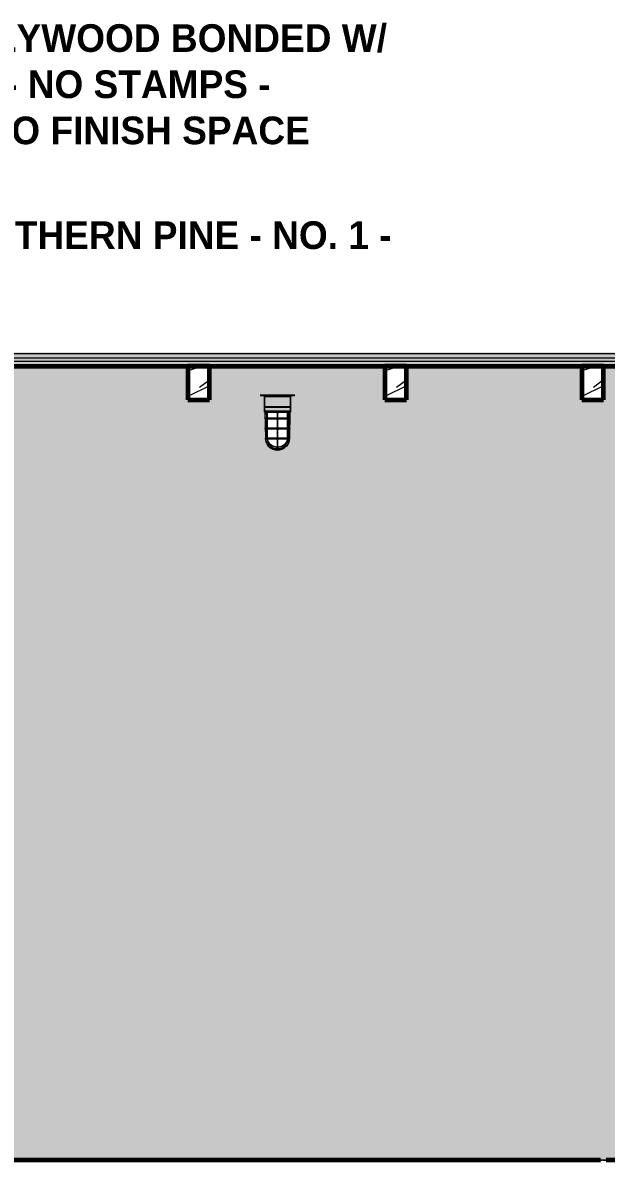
# Model space of a CAD drawing. Header units: inches. Extents: x 2872 to 9394, y -6 to 375.
# Drawn here: x 7214.8 to 7309.6, y 136 to 320.8 of the extents above; entities that cross this region are included whole.
import ezdxf

# ---------------------------------------------------------------- set-up
doc = ezdxf.new("R2010")
doc.units = ezdxf.units.IN
doc.header["$MEASUREMENT"] = 0
doc.linetypes.add('Grid Line 1_2_', pattern=[0.875, 0.5, -0.125, 0.125, -0.125])
for name, color, linetype, lineweight in [('0-3', 10, 'Continuous', 9), ('0-4', 90, 'Continuous', 5), ('A-FLOR-1', 8, 'Continuous', 5), ('A-FLOR-2', 7, 'Continuous', 60), ('A-FLOR-6', 41, 'Continuous', 5), ('A-FLOR-LEVL-1', 51, 'Grid Line 1_2_', 9), ('A-FLOR-MCUT-1', 250, 'Continuous', 18), ('A-FLOR-PATT-2', 253, 'Continuous', 9), ('A-FLOR-PATT-3', 10, 'Continuous', 9), ('E-LITE-EQPM', 33, 'Continuous', 9), ('G-ANNO-TEXT', 231, 'Continuous', 9), ('I-WALL', 2, 'Continuous', 18), ('I-WALL-1', 2, 'Continuous', 5), ('S-BEAM', 12, 'Continuous', 9), ('S-BEAM-3', 7, 'Continuous', 60)]:
    doc.layers.add(name, color=color, linetype=linetype, lineweight=lineweight)
doc.styles.add('Century Gothic_B', font='GOTHICB.TTF', dxfattribs={"height": 4.5})
pattern_1 = [(0, (0, 0), (0, 2.399), []), (315, (0, 0), (2.3985062, 0), [3.393, -3.393]), (45, (0, 0), (2.3985062, 0), [3.393, -3.393])]
pattern_2 = [(216.87, (3.199, 7.997), (23.9897714, 15.99364286), [3.998, -35.986]), (206.565, (7.997, 5.598), (-7.9970807, -7.996619), [8.941, -8.941]), (198.435, (7.997, 1.599), (-15.9938446, -7.9970983), [5.058, -20.23])]

# ---------------------------------------------------------------- blocks, each defined once
blk = doc.blocks.new('CTR - 1st Phase - Shell_rvt-6-INTERIOR ELEVATION - CORRIDOR EAST _202_E_ - 2ND FLOOR - WEST WALL')
at = {"layer": 'A-FLOR-1'}
blk.add_hatch(color=256, dxfattribs=at).paths.add_polyline_path([(2972.63, 265.75), (3479.22, 265.75), (3479.22, 266), (3481.17, 266), (3481.17, 266.25), (2447.2, 266.25), (2447.2, 265.75), (2964.41, 265.75)], flags=0)
at = {"layer": 'A-FLOR-6'}
blk.add_hatch(color=256, dxfattribs=at).paths.add_polyline_path([(3202.37, 135.97), (3203.32, 135.97), (3203.32, 136), (3202.37, 136), (3202.37, 135.97)], flags=0)
at = {"layer": 'A-FLOR-PATT-2'}
h = blk.add_hatch(dxfattribs=at)
h.set_pattern_fill('FP_2', color=256, style=0, pattern_type=2)
h.set_pattern_definition([(0, (0, 0), (7.68, 1.92), [0.634, -5.126, 0.634, -5.126, -30.72]), (0, (0, 0), (7.68, 1.92), [-11.52, 0.634, -10.886, 0.634, -5.126, -13.44]), (0, (0, 0), (7.68, 1.92), [-28.8, 0.634, -3.206, 0.634, -8.966]), (120, (2.88, 0.96), (-5.5027688, 5.6910751), [0.634, -5.126, 0.634, -5.126, -30.72]), (120, (2.88, 0.96), (-5.5027688, 5.6910751), [-11.52, 0.634, -10.886, 0.634, -5.126, -13.44]), (120, (2.88, 0.96), (-5.5027688, 5.6910751), [-28.8, 0.634, -3.206, 0.634, -8.966]), (240, (3.84, 4.8), (-2.1772312, -7.6110751), [0.634, -5.126, 0.634, -5.126, -30.72]), (240, (3.84, 4.8), (-2.1772312, -7.6110751), [-11.52, 0.634, -10.886, 0.634, -5.126, -13.44]), (240, (3.84, 4.8), (-2.1772312, -7.6110751), [-28.8, 0.634, -3.206, 0.634, -8.966])])
h.paths.add_polyline_path([(2980.85, 266.25), (3481.17, 266.25), (3481.17, 267), (2447.2, 267), (2447.2, 266.25), (2972.63, 266.25)], flags=0)
at = {"layer": 'A-FLOR-PATT-3'}
h = blk.add_hatch(dxfattribs=at)
h.set_pattern_fill('FP_3', color=256, style=0, pattern_type=2)
h.set_pattern_definition(pattern_1)
h.paths.add_polyline_path([(3479.22, 267), (3481.17, 267), (3481.17, 267.23), (2447.2, 267.23), (2447.2, 267), (3466.06, 267)], flags=0)
h = blk.add_hatch(dxfattribs=at)
h.set_pattern_fill('FP_3', color=256, style=0, pattern_type=2)
h.set_pattern_definition(pattern_1)
h.paths.add_polyline_path([(3309.81, 265), (3479.22, 265), (3479.22, 265.75), (2447.2, 265.75), (2447.2, 265), (3304.47, 265)], flags=0)
at = {"layer": 'A-FLOR-2'}
for p, q in [((2447.2, 265), (3481.17, 265)), ((3202.37, 136), (2447.2, 136)), ((3202.37, 135.97), (3202.37, 136)), ((3498.96, 136), (3203.32, 136)), ((3203.32, 136), (3203.32, 135.97))]:
    blk.add_line(p, q, dxfattribs=at)
at = {"layer": 'A-FLOR-MCUT-1'}
for p, q in [((3481.17, 267), (2447.2, 267)), ((3481.17, 266.25), (2447.2, 266.25)), ((3481.17, 265.75), (2447.2, 265.75))]:
    blk.add_line(p, q, dxfattribs=at)
blk = doc.blocks.new('LVL-Laminated Veneer Lumber - 4X6 S_ PINE - NO_ 1-V41-INTERIOR ELEVATION - CORRIDOR EAST _202_E_ - 2ND FLOOR - WEST WALL')
at = {"layer": 'S-BEAM'}
h = blk.add_hatch(dxfattribs=at)
h.set_pattern_fill('FP_36', color=256, style=0, pattern_type=2)
h.set_pattern_definition(pattern_2)
h.paths.add_polyline_path([(3202.87, 259.5), (3202.87, 265), (3199.37, 265), (3199.37, 259.5), (3199.89, 259.5)], flags=0)
at = {"layer": 'S-BEAM-3'}
for p, q in [((3202.87, 265), (3199.37, 265)), ((3199.37, 265), (3199.37, 259.5)), ((3202.87, 259.5), (3202.87, 265)), ((3199.37, 259.5), (3202.87, 259.5))]:
    blk.add_line(p, q, dxfattribs=at)
blk = doc.blocks.new('LVL-Laminated Veneer Lumber - 4X6 S_ PINE - NO_ 1-V42-INTERIOR ELEVATION - CORRIDOR EAST _202_E_ - 2ND FLOOR - WEST WALL')
at = {"layer": 'S-BEAM'}
h = blk.add_hatch(dxfattribs=at)
h.set_pattern_fill('FP_36', color=256, style=0, pattern_type=2)
h.set_pattern_definition(pattern_2)
h.paths.add_polyline_path([(3167.37, 259.5), (3170.87, 259.5), (3170.87, 265), (3167.37, 265)], flags=0)
at = {"layer": 'S-BEAM-3'}
for p, q in [((3170.87, 265), (3167.37, 265)), ((3167.37, 265), (3167.37, 259.5)), ((3170.87, 259.5), (3170.87, 265)), ((3167.37, 259.5), (3170.87, 259.5))]:
    blk.add_line(p, q, dxfattribs=at)
blk = doc.blocks.new('LVL-Laminated Veneer Lumber - 4X6 S_ PINE - NO_ 1-V43-INTERIOR ELEVATION - CORRIDOR EAST _202_E_ - 2ND FLOOR - WEST WALL')
at = {"layer": 'S-BEAM'}
h = blk.add_hatch(dxfattribs=at)
h.set_pattern_fill('FP_36', color=256, style=0, pattern_type=2)
h.set_pattern_definition(pattern_2)
h.paths.add_polyline_path([(3135.37, 259.5), (3138.87, 259.5), (3138.87, 265), (3135.37, 265)], flags=0)
at = {"layer": 'S-BEAM-3'}
for p, q in [((3138.87, 265), (3135.37, 265)), ((3135.37, 265), (3135.37, 259.5)), ((3138.87, 259.5), (3138.87, 265)), ((3135.37, 259.5), (3138.87, 259.5))]:
    blk.add_line(p, q, dxfattribs=at)
blk = doc.blocks.new('CTR - 1st Phase - Structure_rvt-6-INTERIOR ELEVATION - CORRIDOR EAST _202_E_ - 2ND FLOOR - WEST WALL')
at = {"layer": '0-3'}
for name in ['LVL-Laminated Veneer Lumber - 4X6 S_ PINE - NO_ 1-V43-INTERIOR ELEVATION - CORRIDOR EAST _202_E_ - 2ND FLOOR - WEST WALL', 'LVL-Laminated Veneer Lumber - 4X6 S_ PINE - NO_ 1-V42-INTERIOR ELEVATION - CORRIDOR EAST _202_E_ - 2ND FLOOR - WEST WALL', 'LVL-Laminated Veneer Lumber - 4X6 S_ PINE - NO_ 1-V41-INTERIOR ELEVATION - CORRIDOR EAST _202_E_ - 2ND FLOOR - WEST WALL']:
    blk.add_blockref(name, (0, 0), dxfattribs=at)
blk = doc.blocks.new('Lighting-Flood-Cooper-All-Pro-VT1730-LED - Lighting-Flood-Cooper-All-Pro-VT1730-LED-2279368-INTERIOR ELEVATION - CORRIDOR EAST _202_E_ - 2ND FLOOR - WEST WALL')
at = {"layer": 'E-LITE-EQPM'}
for points in [[(2859.22, 260.16), (2859.37, 260.16), (2859.37, 260.34), (2859.18, 260.34), (2859.19, 260.16)], [(2859.37, 260.16), (2859.58, 260.16), (2859.58, 260.34), (2859.37, 260.34)], [(2859.72, 260.16), (2859.94, 260.16), (2859.92, 260.34), (2859.58, 260.34), (2859.58, 260.16)], [(2863.33, 258.41), (2864.02, 258.41), (2864.02, 260.03), (2859.82, 260.03), (2859.82, 258.41), (2863.23, 258.41)], [(2863.52, 260.03), (2863.96, 260.03), (2863.96, 260.16), (2859.89, 260.16), (2859.89, 260.03), (2863.48, 260.03)], [(2863.82, 260.16), (2863.91, 260.16), (2863.9, 260.34), (2859.94, 260.34), (2859.95, 260.16), (2863.81, 260.16)], [(2863.91, 260.16), (2864.27, 260.16), (2864.27, 260.34), (2863.91, 260.34), (2863.91, 260.19)], [(2864.27, 260.16), (2864.48, 260.16), (2864.48, 260.34), (2864.27, 260.34)], [(2864.67, 260.16), (2864.66, 260.34), (2864.48, 260.34), (2864.48, 260.16), (2864.66, 260.16)], [(2863.73, 257.72), (2864.02, 257.72), (2864.02, 258.34), (2859.82, 258.34), (2859.82, 257.72), (2863.73, 257.72)], [(2862.24, 258.34), (2863.99, 258.34), (2863.99, 258.41), (2859.85, 258.41), (2859.85, 258.34), (2862.01, 258.34)], [(2859.96, 253.27), (2860.01, 253.28), (2859.91, 257.72), (2859.89, 257.72), (2859.94, 254.66), (2859.95, 254.18), (2859.96, 253.27)], [(2863.88, 253.27), (2863.94, 256.33), (2863.95, 256.97), (2863.95, 257.72), (2863.92, 257.72), (2863.85, 253.27), (2863.88, 253.27)], [(2863.57, 254.81), (2863.88, 254.83), (2863.86, 254.91), (2861.97, 254.89), (2861.92, 254.86), (2861.88, 254.89), (2861.87, 254.91), (2859.97, 254.89), (2859.96, 254.83), (2860.12, 254.81), (2860.22, 254.81), (2861.88, 254.82), (2861.9, 254.85), (2861.94, 254.86), (2861.97, 254.84), (2861.97, 254.81), (2863.54, 254.81)], [(2861.87, 251.35), (2862.21, 251.37), (2862.5, 251.44), (2862.78, 251.55), (2863.19, 251.81), (2863.42, 252.04), (2863.64, 252.36), (2863.75, 252.62), (2863.83, 252.87), (2863.86, 253.04), (2863.86, 253.27), (2863.85, 253.26), (2863.83, 253.21), (2863.82, 253.19), (2863.61, 252.42), (2863.11, 251.8), (2862.35, 251.44), (2861.95, 251.42), (2861.91, 251.36), (2861.89, 251.38), (2861.89, 251.43), (2861.88, 251.44), (2861.46, 251.46), (2860.74, 251.8), (2860.21, 252.45), (2860.01, 253.21), (2859.99, 253.21), (2859.98, 253.27), (2859.97, 253.27), (2860.02, 252.87), (2860.04, 252.75), (2860.27, 252.26), (2860.59, 251.87), (2860.86, 251.67), (2861.1, 251.53), (2861.61, 251.37), (2861.82, 251.36)], [(2862.35, 253.19), (2863.85, 253.21), (2863.83, 253.28), (2861.96, 253.27), (2861.94, 253.24), (2861.9, 253.25), (2861.89, 253.28), (2861.88, 253.28), (2860, 253.26), (2860, 253.21), (2860.47, 253.19), (2861.88, 253.19), (2861.9, 253.23), (2861.96, 253.22), (2861.97, 253.19), (2862.35, 253.19)]]:
    blk.add_hatch(color=256, dxfattribs=at).paths.add_polyline_path(points, flags=0)
h = blk.add_hatch(color=256, dxfattribs=at)
h.paths.add_polyline_path([(2861.97, 251.44), (2862.35, 251.44), (2863.11, 251.8), (2863.64, 252.45), (2863.82, 253.2), (2863.63, 253.19), (2863.42, 252.42), (2862.78, 251.8), (2861.97, 251.58), (2861.97, 251.53)], flags=0)
h.paths.add_polyline_path([(2861.67, 251.44), (2861.88, 251.44), (2861.88, 251.58), (2861.07, 251.8), (2860.42, 252.46), (2860.19, 253.19), (2860.03, 253.2), (2860.21, 252.45), (2860.74, 251.8), (2861.5, 251.44), (2861.61, 251.44)], flags=0)
h.paths.add_polyline_path([(2860.01, 253.28), (2860.09, 253.28), (2860.19, 253.28), (2860.16, 254.82), (2860.05, 254.82), (2859.98, 254.81), (2860.01, 253.28)], flags=0)
h.paths.add_polyline_path([(2863.84, 253.28), (2863.87, 254.83), (2863.68, 254.81), (2863.68, 253.28), (2863.84, 253.28)], flags=0)
h.paths.add_polyline_path([(2859.98, 254.91), (2860.06, 254.91), (2860.16, 254.92), (2860.13, 256.45), (2860.03, 256.44), (2859.95, 256.44), (2859.98, 254.91)], flags=0)
h.paths.add_polyline_path([(2863.87, 254.91), (2863.89, 256.46), (2863.71, 256.44), (2863.69, 254.91), (2863.86, 254.91)], flags=0)
h.paths.add_polyline_path([(2859.95, 256.53), (2860.03, 256.53), (2860.13, 256.53), (2860.11, 257.72), (2859.93, 257.72), (2859.95, 256.53)], flags=0)
h.paths.add_polyline_path([(2863.9, 256.53), (2863.92, 257.72), (2863.73, 257.72), (2863.73, 256.53), (2863.88, 256.53)], flags=0)
h = blk.add_hatch(color=256, dxfattribs=at)
h.paths.add_polyline_path([(2863.66, 257.49), (2863.69, 257.49), (2863.69, 257.72), (2861.96, 257.72), (2861.98, 257.49), (2863.57, 257.49)], flags=0)
h.paths.add_polyline_path([(2860.3, 257.49), (2861.88, 257.49), (2861.88, 257.72), (2860.16, 257.72), (2860.16, 257.49), (2860.27, 257.49)], flags=0)
h = blk.add_hatch(color=256, dxfattribs=at)
h.paths.add_polyline_path([(2861.92, 253.27), (2861.96, 253.28), (2861.97, 254.04), (2861.96, 254.85), (2861.92, 254.86), (2861.88, 254.84), (2861.9, 253.27), (2861.91, 253.27)], flags=0)
h.paths.add_polyline_path([(2861.93, 254.86), (2861.97, 254.9), (2861.95, 256.48), (2861.95, 256.5), (2861.97, 256.53), (2861.95, 257.72), (2861.89, 257.7), (2861.88, 256.97), (2861.9, 256.49), (2861.89, 256.48), (2861.88, 256.44), (2861.9, 254.87), (2861.92, 254.86)], flags=0)
h = blk.add_hatch(color=256, dxfattribs=at)
h.paths.add_polyline_path([(2863.43, 256.44), (2863.91, 256.46), (2863.88, 256.53), (2861.97, 256.51), (2861.95, 256.47), (2861.97, 256.44), (2863.43, 256.44)], flags=0)
h.paths.add_polyline_path([(2860.1, 256.44), (2860.19, 256.44), (2861.88, 256.44), (2861.9, 256.48), (2861.89, 256.5), (2861.83, 256.53), (2859.95, 256.53), (2859.94, 256.46), (2860.08, 256.44)], flags=0)
h = blk.add_hatch(color=256, dxfattribs=at)
h.paths.add_polyline_path([(2861.93, 251.36), (2861.97, 251.56), (2861.95, 253.07), (2861.95, 253.23), (2861.89, 253.22), (2861.88, 253.19), (2861.88, 251.44), (2861.91, 251.42), (2861.91, 251.36), (2861.92, 251.36)], flags=0)
h.paths.add_polyline_path([(2861.92, 253.24), (2861.95, 253.24), (2861.95, 253.27), (2861.89, 253.25), (2861.92, 253.24)], flags=0)
for p, q in [((2859.17, 260.34), (2859.17, 260.16)), ((2859.18, 260.34), (2859.37, 260.34)), ((2859.37, 260.16), (2859.18, 260.16)), ((2859.37, 260.34), (2859.58, 260.34)), ((2859.37, 260.34), (2859.37, 260.16)), ((2859.58, 260.16), (2859.37, 260.16)), ((2859.58, 260.34), (2859.94, 260.34)), ((2859.94, 260.16), (2859.58, 260.16)), ((2859.82, 257.49), (2859.82, 260.34)), ((2859.82, 260.34), (2864.02, 260.34)), ((2859.82, 260.03), (2859.82, 258.41)), ((2859.82, 260.03), (2864.02, 260.03)), ((2859.89, 260.16), (2859.89, 260.03)), ((2859.94, 260.34), (2863.91, 260.34)), ((2859.94, 260.16), (2859.94, 260.34)), ((2863.91, 260.16), (2859.94, 260.16)), ((2863.91, 260.34), (2864.27, 260.34)), ((2863.91, 260.34), (2863.91, 260.16)), ((2864.27, 260.16), (2863.91, 260.16)), ((2863.96, 260.03), (2863.96, 260.16)), ((2864.02, 260.34), (2864.02, 257.49)), ((2864.02, 258.41), (2864.02, 260.03)), ((2864.27, 260.34), (2864.48, 260.34)), ((2864.48, 260.16), (2864.27, 260.16)), ((2864.48, 260.34), (2864.67, 260.34)), ((2864.48, 260.34), (2864.48, 260.16)), ((2864.67, 260.16), (2864.48, 260.16)), ((2864.67, 260.16), (2864.67, 260.34)), ((2859.82, 258.41), (2864.02, 258.41)), ((2859.82, 258.34), (2859.82, 257.72)), ((2859.82, 258.34), (2864.02, 258.34)), ((2859.82, 257.72), (2864.02, 257.72)), ((2864.02, 257.49), (2859.82, 257.49)), ((2859.85, 258.41), (2859.85, 258.34)), ((2859.88, 257.72), (2859.96, 253.27)), ((2859.89, 257.49), (2859.96, 253.27)), ((2860.11, 257.72), (2860.13, 256.53)), ((2860.16, 257.72), (2860.16, 257.49)), ((2860.16, 257.49), (2861.88, 257.49)), ((2860.27, 257.49), (2860.27, 253.46)), ((2861.88, 257.72), (2861.88, 253.27)), ((2861.97, 253.27), (2861.97, 257.72)), ((2861.97, 257.49), (2863.69, 257.49)), ((2863.57, 253.46), (2863.57, 257.49)), ((2863.69, 257.49), (2863.69, 257.72)), ((2863.73, 257.72), (2863.71, 256.53)), ((2863.89, 253.27), (2863.96, 257.72)), ((2863.96, 257.49), (2863.89, 253.27)), ((2863.99, 258.34), (2863.99, 258.41)), ((2864.02, 257.72), (2864.02, 258.34)), ((2860.08, 256.44), (2860.1, 256.44)), ((2860.13, 256.45), (2860.16, 254.92)), ((2863.71, 256.44), (2863.69, 254.92)), ((2860.1, 254.81), (2860.12, 254.81)), ((2860.13, 253.19), (2860.15, 253.19)), ((2860.16, 254.82), (2860.19, 253.28)), ((2861.88, 253.19), (2861.88, 252.9)), ((2863.68, 254.82), (2863.66, 253.28)), ((2861.88, 251.58), (2861.88, 251.8)), ((2861.88, 251.44), (2861.88, 251.57)), ((2861.97, 251.8), (2861.97, 251.58)), ((2861.97, 251.57), (2861.97, 251.44))]:
    blk.add_line(p, q, dxfattribs=at)
at = {"layer": 'E-LITE-EQPM', "flags": 128}
for points in [[(2859.95, 256.44), (2859.95, 256.44), (2859.95, 256.44), (2859.95, 256.44), (2859.94, 256.44), (2859.94, 256.44), (2859.94, 256.44), (2859.94, 256.44), (2859.94, 256.44), (2859.94, 256.44), (2859.93, 256.44), (2859.93, 256.44), (2859.93, 256.44), (2859.93, 256.45), (2859.93, 256.45), (2859.93, 256.45), (2859.92, 256.45), (2859.92, 256.45), (2859.92, 256.45), (2859.92, 256.45), (2859.92, 256.45), (2859.92, 256.46), (2859.92, 256.46), (2859.91, 256.46), (2859.91, 256.46), (2859.91, 256.46), (2859.91, 256.46), (2859.91, 256.46), (2859.91, 256.47), (2859.91, 256.47), (2859.91, 256.47), (2859.91, 256.47), (2859.91, 256.47), (2859.91, 256.47), (2859.91, 256.48), (2859.91, 256.48), (2859.91, 256.48), (2859.9, 256.48), (2859.9, 256.48), (2859.9, 256.49), (2859.9, 256.49), (2859.9, 256.49), (2859.9, 256.49), (2859.91, 256.49), (2859.91, 256.5), (2859.91, 256.5), (2859.91, 256.5), (2859.91, 256.5), (2859.91, 256.5), (2859.91, 256.5), (2859.91, 256.51), (2859.91, 256.51), (2859.91, 256.51), (2859.91, 256.51), (2859.91, 256.51), (2859.91, 256.51), (2859.92, 256.52), (2859.92, 256.52), (2859.92, 256.52), (2859.92, 256.52), (2859.92, 256.52), (2859.92, 256.52), (2859.92, 256.52), (2859.92, 256.52), (2859.93, 256.53), (2859.93, 256.53), (2859.93, 256.53), (2859.93, 256.53), (2859.93, 256.53), (2859.93, 256.53), (2859.94, 256.53), (2859.94, 256.53), (2859.94, 256.53), (2859.94, 256.53), (2859.94, 256.53), (2859.95, 256.53), (2859.95, 256.53), (2859.95, 256.53), (2859.95, 256.53), (2859.95, 256.53)], [(2859.95, 256.53), (2859.95, 256.53), (2859.96, 256.53), (2859.97, 256.53), (2859.98, 256.53), (2859.99, 256.53), (2860.01, 256.53)], [(2863.9, 256.53), (2863.89, 256.53), (2863.89, 256.53), (2863.88, 256.53), (2863.87, 256.53), (2863.86, 256.53), (2863.84, 256.53), (2863.82, 256.53), (2863.8, 256.53), (2863.77, 256.53), (2863.74, 256.53), (2863.71, 256.53), (2863.67, 256.53), (2863.64, 256.53), (2863.59, 256.53), (2863.55, 256.53), (2863.51, 256.53), (2863.46, 256.53), (2863.41, 256.53), (2863.35, 256.53), (2863.3, 256.53), (2863.24, 256.53), (2863.18, 256.53), (2863.12, 256.53), (2863.05, 256.53), (2862.99, 256.53), (2862.92, 256.53), (2862.85, 256.53), (2862.78, 256.53), (2862.71, 256.53), (2862.64, 256.53), (2862.56, 256.53), (2862.49, 256.53), (2862.41, 256.53), (2862.34, 256.53), (2862.26, 256.53), (2862.18, 256.53), (2862.1, 256.53), (2862.02, 256.53), (2861.95, 256.53), (2861.87, 256.53), (2861.79, 256.53), (2861.71, 256.53), (2861.63, 256.53), (2861.55, 256.53), (2861.48, 256.53), (2861.4, 256.53), (2861.32, 256.53), (2861.25, 256.53), (2861.18, 256.53), (2861.1, 256.53), (2861.03, 256.53), (2860.96, 256.53), (2860.89, 256.53), (2860.83, 256.53), (2860.76, 256.53), (2860.7, 256.53), (2860.64, 256.53), (2860.58, 256.53), (2860.52, 256.53), (2860.47, 256.53), (2860.42, 256.53), (2860.37, 256.53), (2860.32, 256.53), (2860.28, 256.53), (2860.23, 256.53), (2860.19, 256.53), (2860.16, 256.53), (2860.12, 256.53), (2860.09, 256.53), (2860.07, 256.53), (2860.04, 256.53), (2860.02, 256.53), (2860, 256.53), (2859.98, 256.53), (2859.97, 256.53), (2859.96, 256.53), (2859.96, 256.53), (2859.95, 256.53), (2859.95, 256.53)], [(2860.02, 256.44), (2860, 256.44), (2859.98, 256.44), (2859.97, 256.44), (2859.96, 256.44), (2859.96, 256.44), (2859.95, 256.44), (2859.95, 256.44)], [(2859.95, 256.44), (2859.95, 256.44), (2859.96, 256.44), (2859.97, 256.44), (2859.98, 256.44), (2859.99, 256.44), (2860.01, 256.44), (2860.03, 256.44), (2860.05, 256.44), (2860.08, 256.44), (2860.11, 256.44), (2860.14, 256.44), (2860.17, 256.44), (2860.21, 256.44), (2860.25, 256.44), (2860.3, 256.44), (2860.34, 256.44), (2860.39, 256.44), (2860.44, 256.44), (2860.49, 256.44), (2860.55, 256.44), (2860.61, 256.44), (2860.67, 256.44), (2860.73, 256.44), (2860.79, 256.44), (2860.86, 256.44), (2860.93, 256.44), (2860.99, 256.44), (2861.06, 256.44), (2861.14, 256.44), (2861.21, 256.44), (2861.28, 256.44), (2861.36, 256.44), (2861.43, 256.44), (2861.51, 256.44), (2861.59, 256.44), (2861.67, 256.44), (2861.74, 256.44), (2861.82, 256.44), (2861.9, 256.44), (2861.98, 256.44), (2862.06, 256.44), (2862.14, 256.44), (2862.22, 256.44), (2862.29, 256.44), (2862.37, 256.44), (2862.45, 256.44), (2862.52, 256.44), (2862.6, 256.44), (2862.67, 256.44), (2862.74, 256.44), (2862.82, 256.44), (2862.89, 256.44), (2862.95, 256.44), (2863.02, 256.44), (2863.08, 256.44), (2863.15, 256.44), (2863.21, 256.44), (2863.27, 256.44), (2863.32, 256.44), (2863.38, 256.44), (2863.43, 256.44), (2863.48, 256.44), (2863.53, 256.44), (2863.57, 256.44), (2863.61, 256.44), (2863.65, 256.44), (2863.69, 256.44), (2863.72, 256.44), (2863.75, 256.44), (2863.78, 256.44), (2863.81, 256.44), (2863.83, 256.44), (2863.85, 256.44), (2863.86, 256.44), (2863.88, 256.44), (2863.89, 256.44), (2863.89, 256.44), (2863.9, 256.44), (2863.9, 256.44)], [(2863.9, 256.44), (2863.89, 256.44), (2863.89, 256.44), (2863.88, 256.44), (2863.87, 256.44), (2863.86, 256.44), (2863.84, 256.44), (2863.82, 256.44)], [(2863.83, 256.53), (2863.85, 256.53), (2863.86, 256.53), (2863.88, 256.53), (2863.89, 256.53), (2863.89, 256.53), (2863.9, 256.53), (2863.9, 256.53)], [(2863.9, 256.53), (2863.9, 256.53), (2863.9, 256.53), (2863.9, 256.53), (2863.9, 256.53), (2863.91, 256.53), (2863.91, 256.53), (2863.91, 256.53), (2863.91, 256.53), (2863.91, 256.53), (2863.91, 256.53), (2863.92, 256.53), (2863.92, 256.53), (2863.92, 256.53), (2863.92, 256.53), (2863.92, 256.53), (2863.92, 256.52), (2863.93, 256.52), (2863.93, 256.52), (2863.93, 256.52), (2863.93, 256.52), (2863.93, 256.52), (2863.93, 256.52), (2863.93, 256.51), (2863.93, 256.51), (2863.94, 256.51), (2863.94, 256.51), (2863.94, 256.51), (2863.94, 256.51), (2863.94, 256.51), (2863.94, 256.5), (2863.94, 256.5), (2863.94, 256.5), (2863.94, 256.5), (2863.94, 256.5), (2863.94, 256.49), (2863.94, 256.49), (2863.94, 256.49), (2863.94, 256.49), (2863.94, 256.49), (2863.94, 256.49), (2863.94, 256.48), (2863.94, 256.48), (2863.94, 256.48), (2863.94, 256.48), (2863.94, 256.48), (2863.94, 256.47), (2863.94, 256.47), (2863.94, 256.47), (2863.94, 256.47), (2863.94, 256.47), (2863.94, 256.47), (2863.94, 256.46), (2863.94, 256.46), (2863.93, 256.46), (2863.93, 256.46), (2863.93, 256.46), (2863.93, 256.46), (2863.93, 256.45), (2863.93, 256.45), (2863.93, 256.45), (2863.93, 256.45), (2863.92, 256.45), (2863.92, 256.45), (2863.92, 256.45), (2863.92, 256.45), (2863.92, 256.45), (2863.92, 256.44), (2863.91, 256.44), (2863.91, 256.44), (2863.91, 256.44), (2863.91, 256.44), (2863.91, 256.44), (2863.91, 256.44), (2863.9, 256.44), (2863.9, 256.44), (2863.9, 256.44), (2863.9, 256.44), (2863.9, 256.44), (2863.9, 256.44)], [(2859.98, 254.81), (2859.98, 254.81), (2859.98, 254.81), (2859.97, 254.81), (2859.97, 254.82), (2859.97, 254.82), (2859.97, 254.82), (2859.97, 254.82), (2859.96, 254.82), (2859.96, 254.82), (2859.96, 254.82), (2859.96, 254.82), (2859.96, 254.82), (2859.96, 254.82), (2859.95, 254.82), (2859.95, 254.82), (2859.95, 254.82), (2859.95, 254.83), (2859.95, 254.83), (2859.95, 254.83), (2859.95, 254.83), (2859.94, 254.83), (2859.94, 254.83), (2859.94, 254.83), (2859.94, 254.83), (2859.94, 254.84), (2859.94, 254.84), (2859.94, 254.84), (2859.94, 254.84), (2859.94, 254.84), (2859.94, 254.84), (2859.94, 254.85), (2859.93, 254.85), (2859.93, 254.85), (2859.93, 254.85), (2859.93, 254.85), (2859.93, 254.86), (2859.93, 254.86), (2859.93, 254.86), (2859.93, 254.86), (2859.93, 254.86), (2859.93, 254.86), (2859.93, 254.87), (2859.93, 254.87), (2859.93, 254.87), (2859.93, 254.87), (2859.93, 254.87), (2859.93, 254.88), (2859.94, 254.88), (2859.94, 254.88), (2859.94, 254.88), (2859.94, 254.88), (2859.94, 254.88), (2859.94, 254.89), (2859.94, 254.89), (2859.94, 254.89), (2859.94, 254.89), (2859.94, 254.89), (2859.95, 254.89), (2859.95, 254.89), (2859.95, 254.9), (2859.95, 254.9), (2859.95, 254.9), (2859.95, 254.9), (2859.95, 254.9), (2859.96, 254.9), (2859.96, 254.9), (2859.96, 254.9), (2859.96, 254.9), (2859.96, 254.91), (2859.96, 254.91), (2859.97, 254.91), (2859.97, 254.91), (2859.97, 254.91), (2859.97, 254.91), (2859.97, 254.91), (2859.97, 254.91), (2859.98, 254.91), (2859.98, 254.91), (2859.98, 254.91)], [(2860.01, 253.19), (2860.01, 253.19), (2860.01, 253.19), (2860, 253.19), (2860, 253.19), (2860, 253.19), (2860, 253.19), (2860, 253.19), (2860, 253.19), (2859.99, 253.19), (2859.99, 253.19), (2859.99, 253.19), (2859.99, 253.19), (2859.99, 253.2), (2859.99, 253.2), (2859.98, 253.2), (2859.98, 253.2), (2859.98, 253.2), (2859.98, 253.2), (2859.98, 253.2), (2859.98, 253.2), (2859.98, 253.21), (2859.97, 253.21), (2859.97, 253.21), (2859.97, 253.21), (2859.97, 253.21), (2859.97, 253.21), (2859.97, 253.21), (2859.97, 253.22), (2859.97, 253.22), (2859.97, 253.22), (2859.97, 253.22), (2859.97, 253.22), (2859.96, 253.22), (2859.96, 253.23), (2859.96, 253.23), (2859.96, 253.23), (2859.96, 253.23), (2859.96, 253.23), (2859.96, 253.24), (2859.96, 253.24), (2859.96, 253.24), (2859.96, 253.24), (2859.96, 253.24), (2859.96, 253.25), (2859.96, 253.25), (2859.97, 253.25), (2859.97, 253.25), (2859.97, 253.25), (2859.97, 253.25), (2859.97, 253.26), (2859.97, 253.26), (2859.97, 253.26), (2859.97, 253.26), (2859.97, 253.26), (2859.97, 253.26), (2859.97, 253.27), (2859.97, 253.27), (2859.98, 253.27), (2859.98, 253.27), (2859.98, 253.27), (2859.98, 253.27), (2859.98, 253.27), (2859.98, 253.27), (2859.98, 253.28), (2859.99, 253.28), (2859.99, 253.28), (2859.99, 253.28), (2859.99, 253.28), (2859.99, 253.28), (2859.99, 253.28), (2860, 253.28), (2860, 253.28), (2860, 253.28), (2860, 253.28), (2860, 253.28), (2860.01, 253.28), (2860.01, 253.28), (2860.01, 253.28), (2860.01, 253.28)], [(2863.89, 253.27), (2863.85, 252.92), (2863.75, 252.58), (2863.59, 252.27), (2863.38, 251.99), (2863.12, 251.75), (2862.82, 251.56), (2862.49, 251.43), (2862.15, 251.36), (2861.8, 251.35), (2861.45, 251.4), (2861.11, 251.52), (2860.81, 251.69), (2860.54, 251.92), (2860.31, 252.19), (2860.14, 252.5), (2860.02, 252.83), (2859.96, 253.27)], [(2859.98, 254.91), (2859.98, 254.91), (2859.99, 254.91), (2859.99, 254.91), (2860, 254.91), (2860.02, 254.91), (2860.04, 254.91), (2860.06, 254.91)], [(2863.87, 254.91), (2863.87, 254.91), (2863.86, 254.91), (2863.85, 254.91), (2863.84, 254.91), (2863.83, 254.91), (2863.81, 254.91), (2863.79, 254.91), (2863.77, 254.91), (2863.74, 254.91), (2863.71, 254.91), (2863.68, 254.91), (2863.65, 254.91), (2863.61, 254.91), (2863.57, 254.91), (2863.53, 254.91), (2863.48, 254.91), (2863.44, 254.91), (2863.39, 254.91), (2863.33, 254.91), (2863.28, 254.91), (2863.22, 254.91), (2863.16, 254.91), (2863.1, 254.91), (2863.04, 254.91), (2862.97, 254.91), (2862.91, 254.91), (2862.84, 254.91), (2862.77, 254.91), (2862.7, 254.91), (2862.63, 254.91), (2862.56, 254.91), (2862.48, 254.91), (2862.41, 254.91), (2862.33, 254.91), (2862.25, 254.91), (2862.18, 254.91), (2862.1, 254.91), (2862.02, 254.91), (2861.94, 254.91), (2861.87, 254.91), (2861.79, 254.91), (2861.71, 254.91), (2861.63, 254.91), (2861.56, 254.91), (2861.48, 254.91), (2861.41, 254.91), (2861.33, 254.91), (2861.26, 254.91), (2861.19, 254.91), (2861.11, 254.91), (2861.04, 254.91), (2860.98, 254.91), (2860.91, 254.91), (2860.84, 254.91), (2860.78, 254.91), (2860.72, 254.91), (2860.66, 254.91), (2860.6, 254.91), (2860.54, 254.91), (2860.49, 254.91), (2860.44, 254.91), (2860.39, 254.91), (2860.34, 254.91), (2860.3, 254.91), (2860.26, 254.91), (2860.22, 254.91), (2860.18, 254.91), (2860.15, 254.91), (2860.12, 254.91), (2860.09, 254.91), (2860.07, 254.91), (2860.05, 254.91), (2860.03, 254.91), (2860.01, 254.91), (2860, 254.91), (2859.99, 254.91), (2859.98, 254.91), (2859.98, 254.91), (2859.98, 254.91)], [(2860.05, 254.81), (2860.03, 254.81), (2860.01, 254.81), (2860, 254.81), (2859.99, 254.81), (2859.98, 254.81), (2859.98, 254.81), (2859.98, 254.81)], [(2859.98, 254.81), (2859.98, 254.81), (2859.99, 254.81), (2859.99, 254.81), (2860, 254.81), (2860.02, 254.81), (2860.04, 254.81), (2860.06, 254.81), (2860.08, 254.81), (2860.1, 254.81), (2860.13, 254.81), (2860.16, 254.81), (2860.2, 254.81), (2860.24, 254.81), (2860.28, 254.81), (2860.32, 254.81), (2860.36, 254.81), (2860.41, 254.81), (2860.46, 254.81), (2860.51, 254.81), (2860.57, 254.81), (2860.63, 254.81), (2860.69, 254.81), (2860.75, 254.81), (2860.81, 254.81), (2860.87, 254.81), (2860.94, 254.81), (2861.01, 254.81), (2861.08, 254.81), (2861.15, 254.81), (2861.22, 254.81), (2861.29, 254.81), (2861.37, 254.81), (2861.44, 254.81), (2861.52, 254.81), (2861.59, 254.81), (2861.67, 254.81), (2861.75, 254.81), (2861.83, 254.81), (2861.9, 254.81), (2861.98, 254.81), (2862.06, 254.81), (2862.14, 254.81), (2862.21, 254.81), (2862.29, 254.81), (2862.37, 254.81), (2862.44, 254.81), (2862.52, 254.81), (2862.59, 254.81), (2862.66, 254.81), (2862.73, 254.81), (2862.8, 254.81), (2862.87, 254.81), (2862.94, 254.81), (2863, 254.81), (2863.07, 254.81), (2863.13, 254.81), (2863.19, 254.81), (2863.25, 254.81), (2863.3, 254.81), (2863.36, 254.81), (2863.41, 254.81), (2863.46, 254.81), (2863.5, 254.81), (2863.55, 254.81), (2863.59, 254.81), (2863.63, 254.81), (2863.66, 254.81), (2863.7, 254.81), (2863.73, 254.81), (2863.76, 254.81), (2863.78, 254.81), (2863.8, 254.81), (2863.82, 254.81), (2863.84, 254.81), (2863.85, 254.81), (2863.86, 254.81), (2863.86, 254.81), (2863.87, 254.81), (2863.87, 254.81)], [(2860.01, 253.28), (2860.01, 253.28), (2860.02, 253.28), (2860.02, 253.28), (2860.03, 253.28), (2860.05, 253.28), (2860.07, 253.28), (2860.08, 253.28)], [(2863.84, 253.28), (2863.84, 253.28), (2863.83, 253.28), (2863.82, 253.28), (2863.81, 253.28), (2863.8, 253.28), (2863.78, 253.28), (2863.76, 253.28), (2863.74, 253.28), (2863.71, 253.28), (2863.69, 253.28), (2863.65, 253.28), (2863.62, 253.28), (2863.58, 253.28), (2863.54, 253.28), (2863.5, 253.28), (2863.46, 253.28), (2863.41, 253.28), (2863.36, 253.28), (2863.31, 253.28), (2863.26, 253.28), (2863.2, 253.28), (2863.14, 253.28), (2863.08, 253.28), (2863.02, 253.28), (2862.96, 253.28), (2862.89, 253.28), (2862.83, 253.28), (2862.76, 253.28), (2862.69, 253.28), (2862.62, 253.28), (2862.55, 253.28), (2862.47, 253.28), (2862.4, 253.28), (2862.32, 253.28), (2862.25, 253.28), (2862.17, 253.28), (2862.1, 253.28), (2862.02, 253.28), (2861.94, 253.28), (2861.87, 253.28), (2861.79, 253.28), (2861.72, 253.28), (2861.64, 253.28), (2861.56, 253.28), (2861.49, 253.28), (2861.41, 253.28), (2861.34, 253.28), (2861.27, 253.28), (2861.2, 253.28), (2861.13, 253.28), (2861.06, 253.28), (2860.99, 253.28), (2860.92, 253.28), (2860.86, 253.28), (2860.8, 253.28), (2860.74, 253.28), (2860.68, 253.28), (2860.62, 253.28), (2860.57, 253.28), (2860.51, 253.28), (2860.46, 253.28), (2860.41, 253.28), (2860.37, 253.28), (2860.32, 253.28), (2860.28, 253.28), (2860.25, 253.28), (2860.21, 253.28), (2860.18, 253.28), (2860.15, 253.28), (2860.12, 253.28), (2860.1, 253.28), (2860.08, 253.28), (2860.06, 253.28), (2860.04, 253.28), (2860.03, 253.28), (2860.02, 253.28), (2860.01, 253.28), (2860.01, 253.28), (2860.01, 253.28)], [(2860.1, 253.19), (2860.08, 253.19), (2860.06, 253.19), (2860.04, 253.19), (2860.03, 253.19), (2860.02, 253.19), (2860.01, 253.19), (2860.01, 253.19), (2860.01, 253.19)], [(2860.01, 253.19), (2860.01, 253.19), (2860.02, 253.19), (2860.02, 253.19), (2860.03, 253.19), (2860.05, 253.19), (2860.07, 253.19), (2860.08, 253.19), (2860.11, 253.19), (2860.13, 253.19), (2860.16, 253.19), (2860.19, 253.19), (2860.23, 253.19), (2860.26, 253.19), (2860.3, 253.19), (2860.34, 253.19), (2860.39, 253.19), (2860.44, 253.19), (2860.49, 253.19), (2860.54, 253.19), (2860.59, 253.19), (2860.65, 253.19), (2860.7, 253.19), (2860.76, 253.19), (2860.83, 253.19), (2860.89, 253.19), (2860.96, 253.19), (2861.02, 253.19), (2861.09, 253.19), (2861.16, 253.19), (2861.23, 253.19), (2861.3, 253.19), (2861.38, 253.19), (2861.45, 253.19), (2861.52, 253.19), (2861.6, 253.19), (2861.67, 253.19), (2861.75, 253.19), (2861.83, 253.19), (2861.9, 253.19), (2861.98, 253.19), (2862.06, 253.19), (2862.13, 253.19), (2862.21, 253.19), (2862.28, 253.19), (2862.36, 253.19), (2862.43, 253.19), (2862.51, 253.19), (2862.58, 253.19), (2862.65, 253.19), (2862.72, 253.19), (2862.79, 253.19), (2862.86, 253.19), (2862.92, 253.19), (2862.99, 253.19), (2863.05, 253.19), (2863.11, 253.19), (2863.17, 253.19), (2863.23, 253.19), (2863.28, 253.19), (2863.33, 253.19), (2863.39, 253.19), (2863.43, 253.19), (2863.48, 253.19), (2863.52, 253.19), (2863.56, 253.19), (2863.6, 253.19), (2863.64, 253.19), (2863.67, 253.19), (2863.7, 253.19), (2863.73, 253.19), (2863.75, 253.19), (2863.77, 253.19), (2863.79, 253.19), (2863.81, 253.19), (2863.82, 253.19), (2863.83, 253.19), (2863.83, 253.19), (2863.84, 253.19), (2863.84, 253.19)], [(2861.86, 251.82), (2861.79, 251.82), (2861.73, 251.83), (2861.66, 251.84), (2861.6, 251.85), (2861.53, 251.86), (2861.47, 251.88), (2861.4, 251.9), (2861.34, 251.92), (2861.28, 251.95), (2861.22, 251.97), (2861.16, 252), (2861.1, 252.03), (2861.05, 252.07), (2860.99, 252.1), (2860.94, 252.14), (2860.89, 252.18), (2860.84, 252.22), (2860.79, 252.27), (2860.74, 252.32), (2860.7, 252.36), (2860.65, 252.41), (2860.61, 252.47), (2860.57, 252.52), (2860.54, 252.57), (2860.5, 252.63), (2860.47, 252.69), (2860.44, 252.75), (2860.41, 252.81), (2860.39, 252.87), (2860.36, 252.93), (2860.34, 252.99), (2860.33, 253.06), (2860.31, 253.12), (2860.3, 253.18), (2860.29, 253.25), (2860.28, 253.32), (2860.28, 253.38), (2860.27, 253.45), (2860.27, 253.46)], [(2861.88, 253.27), (2861.88, 252.45), (2861.88, 251.8), (2861.88, 251.44)], [(2863.57, 253.46), (2863.57, 253.4), (2863.57, 253.33), (2863.56, 253.27), (2863.55, 253.2), (2863.54, 253.14), (2863.53, 253.07), (2863.51, 253.01), (2863.49, 252.95), (2863.47, 252.88), (2863.44, 252.82), (2863.42, 252.76), (2863.39, 252.7), (2863.36, 252.64), (2863.32, 252.59), (2863.29, 252.53), (2863.25, 252.48), (2863.21, 252.43), (2863.16, 252.38), (2863.12, 252.33), (2863.07, 252.28), (2863.03, 252.24), (2862.98, 252.19), (2862.92, 252.15), (2862.87, 252.11), (2862.82, 252.08), (2862.76, 252.04), (2862.7, 252.01), (2862.64, 251.98), (2862.58, 251.95), (2862.52, 251.93), (2862.46, 251.9), (2862.4, 251.88), (2862.33, 251.87), (2862.27, 251.85), (2862.2, 251.84), (2862.14, 251.83), (2862.07, 251.82), (2862.01, 251.82), (2861.94, 251.81)], [(2861.97, 251.44), (2861.97, 251.8), (2861.97, 252.45), (2861.97, 253.27)], [(2863.84, 253.19), (2863.84, 253.19), (2863.83, 253.19), (2863.82, 253.19), (2863.81, 253.19), (2863.8, 253.19), (2863.78, 253.19), (2863.76, 253.19)], [(2863.77, 253.28), (2863.79, 253.28), (2863.81, 253.28), (2863.82, 253.28), (2863.83, 253.28), (2863.83, 253.28), (2863.84, 253.28), (2863.84, 253.28)], [(2863.87, 254.81), (2863.87, 254.81), (2863.86, 254.81), (2863.85, 254.81), (2863.84, 254.81), (2863.83, 254.81), (2863.81, 254.81), (2863.79, 254.81)], [(2863.8, 254.91), (2863.82, 254.91), (2863.84, 254.91), (2863.85, 254.91), (2863.86, 254.91), (2863.86, 254.91), (2863.87, 254.91), (2863.87, 254.91)], [(2863.84, 253.28), (2863.84, 253.28), (2863.84, 253.28), (2863.84, 253.28), (2863.84, 253.28), (2863.85, 253.28), (2863.85, 253.28), (2863.85, 253.28), (2863.85, 253.28), (2863.85, 253.28), (2863.86, 253.28), (2863.86, 253.28), (2863.86, 253.28), (2863.86, 253.28), (2863.86, 253.28), (2863.86, 253.28), (2863.87, 253.27), (2863.87, 253.27), (2863.87, 253.27), (2863.87, 253.27), (2863.87, 253.27), (2863.87, 253.27), (2863.87, 253.27), (2863.87, 253.26), (2863.88, 253.26), (2863.88, 253.26), (2863.88, 253.26), (2863.88, 253.26), (2863.88, 253.26), (2863.88, 253.26), (2863.88, 253.25), (2863.88, 253.25), (2863.88, 253.25), (2863.88, 253.25), (2863.88, 253.25), (2863.88, 253.24), (2863.88, 253.24), (2863.88, 253.24), (2863.88, 253.24), (2863.88, 253.24), (2863.88, 253.24), (2863.88, 253.23), (2863.88, 253.23), (2863.88, 253.23), (2863.88, 253.23), (2863.88, 253.23), (2863.88, 253.22), (2863.88, 253.22), (2863.88, 253.22), (2863.88, 253.22), (2863.88, 253.22), (2863.88, 253.22), (2863.88, 253.21), (2863.88, 253.21), (2863.88, 253.21), (2863.88, 253.21), (2863.87, 253.21), (2863.87, 253.21), (2863.87, 253.2), (2863.87, 253.2), (2863.87, 253.2), (2863.87, 253.2), (2863.87, 253.2), (2863.86, 253.2), (2863.86, 253.2), (2863.86, 253.2), (2863.86, 253.2), (2863.86, 253.19), (2863.86, 253.19), (2863.85, 253.19), (2863.85, 253.19), (2863.85, 253.19), (2863.85, 253.19), (2863.85, 253.19), (2863.85, 253.19), (2863.84, 253.19), (2863.84, 253.19), (2863.84, 253.19), (2863.84, 253.19), (2863.84, 253.19)], [(2863.87, 254.91), (2863.87, 254.91), (2863.87, 254.91), (2863.87, 254.91), (2863.88, 254.91), (2863.88, 254.91), (2863.88, 254.91), (2863.88, 254.91), (2863.88, 254.91), (2863.88, 254.91), (2863.89, 254.9), (2863.89, 254.9), (2863.89, 254.9), (2863.89, 254.9), (2863.89, 254.9), (2863.89, 254.9), (2863.9, 254.9), (2863.9, 254.9), (2863.9, 254.9), (2863.9, 254.9), (2863.9, 254.89), (2863.9, 254.89), (2863.9, 254.89), (2863.91, 254.89), (2863.91, 254.89), (2863.91, 254.89), (2863.91, 254.89), (2863.91, 254.88), (2863.91, 254.88), (2863.91, 254.88), (2863.91, 254.88), (2863.91, 254.88), (2863.91, 254.87), (2863.91, 254.87), (2863.91, 254.87), (2863.91, 254.87), (2863.91, 254.87), (2863.91, 254.87), (2863.91, 254.86), (2863.91, 254.86), (2863.91, 254.86), (2863.91, 254.86), (2863.91, 254.86), (2863.91, 254.85), (2863.91, 254.85), (2863.91, 254.85), (2863.91, 254.85), (2863.91, 254.85), (2863.91, 254.85), (2863.91, 254.84), (2863.91, 254.84), (2863.91, 254.84), (2863.91, 254.84), (2863.91, 254.84), (2863.91, 254.84), (2863.91, 254.83), (2863.9, 254.83), (2863.9, 254.83), (2863.9, 254.83), (2863.9, 254.83), (2863.9, 254.83), (2863.9, 254.83), (2863.9, 254.82), (2863.9, 254.82), (2863.89, 254.82), (2863.89, 254.82), (2863.89, 254.82), (2863.89, 254.82), (2863.89, 254.82), (2863.89, 254.82), (2863.88, 254.82), (2863.88, 254.82), (2863.88, 254.82), (2863.88, 254.82), (2863.88, 254.82), (2863.87, 254.82), (2863.87, 254.81), (2863.87, 254.81), (2863.87, 254.81), (2863.87, 254.81)], [(2861.97, 251.39), (2861.97, 251.38), (2861.97, 251.38), (2861.97, 251.37), (2861.96, 251.36), (2861.96, 251.36), (2861.95, 251.35), (2861.95, 251.35), (2861.94, 251.35), (2861.93, 251.34), (2861.92, 251.34), (2861.91, 251.35), (2861.9, 251.35), (2861.89, 251.36), (2861.89, 251.36), (2861.88, 251.37), (2861.88, 251.38), (2861.88, 251.39)]]:
    blk.add_lwpolyline(points, dxfattribs=at)
at = {"layer": 'E-LITE-EQPM'}
for radius, start, end in [(1.96, 181, 359), (1.73, 184.0035, 268.3796), (1.73, 271.4952, 356.0325)]:
    blk.add_arc((2861.92, 253.31), radius, start, end, dxfattribs=at)

msp = doc.modelspace()

# ---------------------------------------------------------------- hatches: boundary and pattern name
at = {"layer": 'I-WALL-1'}
for points in [[(7207.51364, 136), (7216.51364, 136), (7216.51364, 265), (7213.15114, 265), (7213.15114, 259.5), (7209.65114, 259.5), (7209.65114, 265), (7207.51364, 265), (7207.51364, 138.79365)], [(7306.16364, 136), (7315.03864, 136), (7315.03864, 265), (7309.15114, 265), (7309.15114, 259.5), (7306.16364, 259.5), (7306.16364, 141.53502)]]:
    msp.add_hatch(color=256, dxfattribs=at).paths.add_polyline_path(points, flags=0)
h = msp.add_hatch(color=256, dxfattribs=at)
h.paths.add_polyline_path([(7276.28081, 136), (7306.16364, 136), (7306.16364, 259.5), (7305.65114, 259.5), (7305.65114, 265), (7277.15114, 265), (7277.15114, 259.5), (7273.65114, 259.5), (7273.65114, 265), (7245.15114, 265), (7245.15114, 259.5), (7241.65114, 259.5), (7241.65114, 265), (7216.51364, 265), (7216.51364, 136)], flags=0)
h.paths.add_polyline_path([(7256.14493, 251.34603), (7256.08998, 251.35828), (7255.80343, 251.39318), (7255.34291, 251.54609), (7255.01814, 251.75199), (7254.8264, 251.91433), (7254.54386, 252.2557), (7254.37421, 252.61569), (7254.29395, 252.87045), (7254.26426, 253.04293), (7254.23004, 253.79542), (7254.20522, 255.54198), (7254.17759, 256.90649), (7254.16156, 257.71875), (7254.10114, 257.71875), (7254.10114, 258.34375), (7254.13239, 258.34375), (7254.13239, 258.40625), (7254.10114, 258.40625), (7254.12028, 260.03125), (7254.16364, 260.03125), (7254.16364, 260.15625), (7253.453, 260.15625), (7253.46769, 260.34375), (7258.94928, 260.34375), (7258.93459, 260.15625), (7258.23864, 260.15625), (7258.23864, 260.03125), (7258.30114, 260.03125), (7258.30114, 258.40625), (7258.26989, 258.40625), (7258.26989, 258.34375), (7258.30114, 258.34375), (7258.30114, 257.71875), (7258.23767, 257.71875), (7258.1845, 254.66251), (7258.17694, 254.22107), (7258.14732, 253.16994), (7258.10833, 252.87045), (7258.0831, 252.75075), (7257.85842, 252.2557), (7257.65024, 251.99588), (7257.45463, 251.79971), (7256.9874, 251.51253), (7256.6227, 251.39854), (7256.40288, 251.35552), (7256.20114, 251.3481)], flags=0)
h.paths.add_polyline_path([(7256.15426, 251.58484), (7256.15426, 251.81963), (7255.78635, 251.87677), (7255.44113, 252.00495), (7255.34291, 252.06535), (7255.01814, 252.3815), (7254.76732, 252.65547), (7254.58238, 253.18964), (7254.4926, 253.18744), (7254.70968, 252.42198), (7255.34291, 251.79971), (7256.12983, 251.59131)], flags=0)
h.paths.add_polyline_path([(7256.24801, 251.58484), (7257.07038, 251.81054), (7257.70164, 252.45386), (7257.89756, 253.18964), (7257.77518, 253.18134), (7257.60302, 252.60861), (7257.34, 252.33787), (7256.97581, 252.01233), (7256.66968, 251.89266), (7256.43385, 251.83873), (7256.24801, 251.79971), (7256.24801, 251.58738)], flags=0)
h.paths.add_polyline_path([(7257.8199, 253.28339), (7257.93495, 253.28339), (7257.95276, 254.81464), (7257.85115, 254.81464), (7257.85115, 253.46485), (7257.81964, 253.28339)], flags=0)
h.paths.add_polyline_path([(7254.58238, 253.28339), (7254.58238, 253.29918), (7254.55113, 253.46485), (7254.55113, 254.81464), (7254.4406, 254.81464), (7254.48592, 253.28339), (7254.55113, 253.28339)], flags=0)
h.paths.add_polyline_path([(7257.95276, 254.90839), (7257.96354, 254.92126), (7257.97781, 256.43964), (7257.85115, 256.42148), (7257.85115, 254.90839), (7257.93482, 254.90839)], flags=0)
h.paths.add_polyline_path([(7254.44952, 254.90839), (7254.55113, 254.92126), (7254.5316, 256.43964), (7254.41223, 256.43964), (7254.43896, 254.90839)], flags=0)
h.paths.add_polyline_path([(7257.98756, 256.53339), (7257.99168, 256.53339), (7258.01237, 257.71875), (7257.96925, 257.71875), (7257.96925, 257.49297), (7257.85115, 257.49297), (7257.87068, 256.53339), (7257.97781, 256.53339)], flags=0)
h.paths.add_polyline_path([(7254.53307, 256.53339), (7254.55113, 256.55369), (7254.55113, 257.49297), (7254.43302, 257.49297), (7254.43302, 257.71875), (7254.38991, 257.71875), (7254.42446, 256.53339), (7254.5316, 256.53339)], flags=0)

# ---------------------------------------------------------------- linework, layer by layer
at = {"layer": 'A-FLOR-LEVL-1'}
msp.add_line((6504.22953, 136), (7653.57614, 136), dxfattribs=at)
at = {"layer": 'I-WALL'}
msp.add_line((7309.60114, 136), (7308.65114, 136), dxfattribs=at)

# ---------------------------------------------------------------- block references
at = {"layer": '0-4'}
for name in ['CTR - 1st Phase - Shell_rvt-6-INTERIOR ELEVATION - CORRIDOR EAST _202_E_ - 2ND FLOOR - WEST WALL', 'CTR - 1st Phase - Structure_rvt-6-INTERIOR ELEVATION - CORRIDOR EAST _202_E_ - 2ND FLOOR - WEST WALL']:
    msp.add_blockref(name, (4106.2774, 0), dxfattribs=at)
at = {"layer": 'E-LITE-EQPM'}
msp.add_blockref('Lighting-Flood-Cooper-All-Pro-VT1730-LED - Lighting-Flood-Cooper-All-Pro-VT1730-LED-2279368-INTERIOR ELEVATION - CORRIDOR EAST _202_E_ - 2ND FLOOR - WEST WALL', (4394.2774, 0), dxfattribs=at)

# ---------------------------------------------------------------- texts
at = {"layer": 'G-ANNO-TEXT', "char_height": 4.5, "attachment_point": 1, "style": 'Century Gothic_B'}
for s, insert, width in [('3/4" OSB PLYWOOD BONDED W/', (7178.52839, 320.52643), 118.9275), ('EXT. GLUE - NO STAMPS -', (7178.52839, 313.02643), 91.3545), ('EXPOSED TO FINISH SPACE', (7178.52839, 305.52643), 97.4145), ('4X6 SOUTHERN PINE - NO. 1 -', (7188.12839, 288.51095), 106.8075)]:
    msp.add_mtext(s, dxfattribs=dict(at, insert=insert, width=width))

doc.saveas('drawing.dxf')
